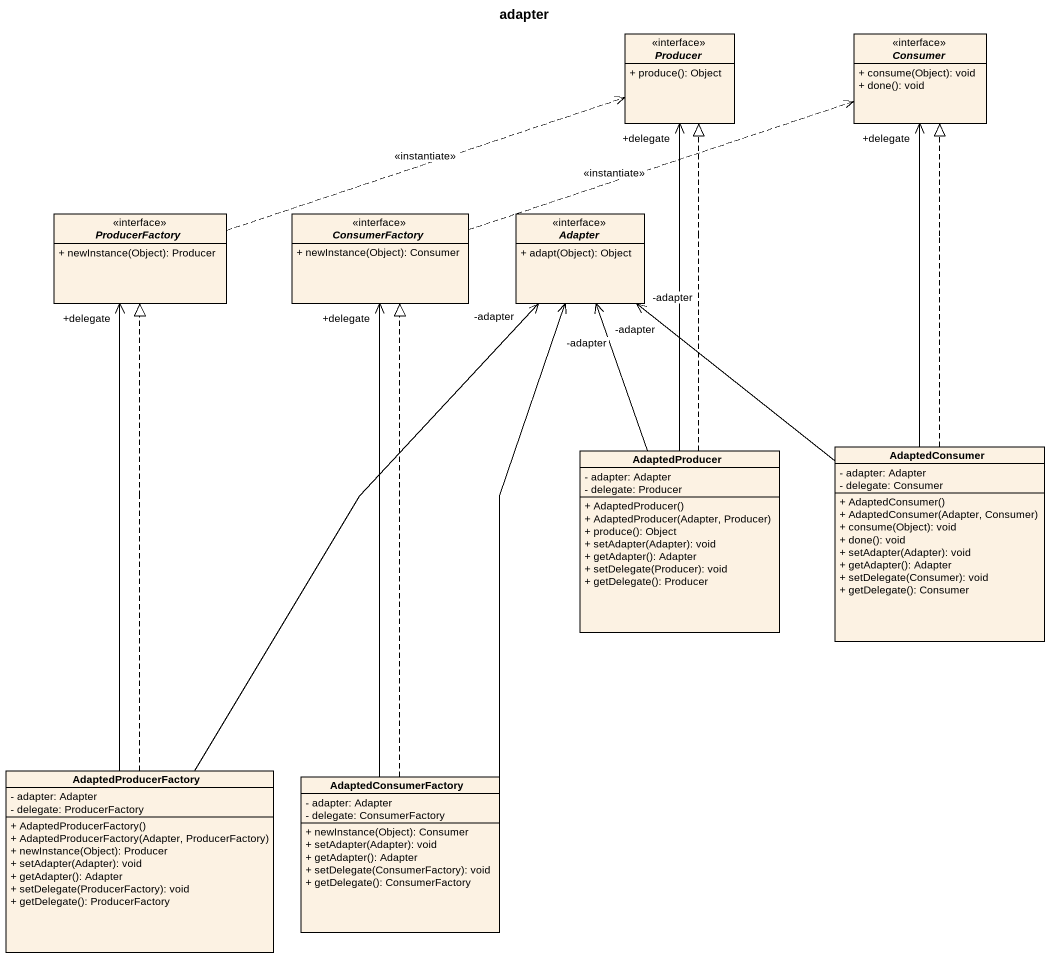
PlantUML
@startuml
title adapter
hide circle
hide empty members
skinparam classAttributeIconSize 0
interface Producer <<interface>> {
  + produce(): Object
}
interface Consumer <<interface>> {
  + consume(Object): void
  + done(): void
}
interface ProducerFactory <<interface>> {
  + newInstance(Object): Producer
}
interface ConsumerFactory <<interface>> {
  + newInstance(Object): Consumer
}
interface Adapter <<interface>> {
  + adapt(Object): Object
}
class AdaptedProducer {
  - adapter: Adapter
  - delegate: Producer
  + AdaptedProducer()
  + AdaptedProducer(Adapter, Producer)
  + produce(): Object
  + setAdapter(Adapter): void
  + getAdapter(): Adapter
  + setDelegate(Producer): void
  + getDelegate(): Producer
}
class AdaptedConsumer {
  - adapter: Adapter
  - delegate: Consumer
  + AdaptedConsumer()
  + AdaptedConsumer(Adapter, Consumer)
  + consume(Object): void
  + done(): void
  + setAdapter(Adapter): void
  + getAdapter(): Adapter
  + setDelegate(Consumer): void
  + getDelegate(): Consumer
}
class AdaptedProducerFactory {
  - adapter: Adapter
  - delegate: ProducerFactory
  + AdaptedProducerFactory()
  + AdaptedProducerFactory(Adapter, ProducerFactory)
  + newInstance(Object): Producer
  + setAdapter(Adapter): void
  + getAdapter(): Adapter
  + setDelegate(ProducerFactory): void
  + getDelegate(): ProducerFactory
}
class AdaptedConsumerFactory {
  - adapter: Adapter
  - delegate: ConsumerFactory
  + newInstance(Object): Consumer
  + setAdapter(Adapter): void
  + getAdapter(): Adapter
  + setDelegate(ConsumerFactory): void
  + getDelegate(): ConsumerFactory
}
ProducerFactory .right.> Producer : <<instantiate>>
ConsumerFactory .right.> Consumer : <<instantiate>>
AdaptedProducer .up.|> Producer
AdaptedProducer -up-> "+delegate" Producer
AdaptedProducer -up-> "-adapter" Adapter
AdaptedConsumer .up.|> Consumer
AdaptedConsumer -up-> "+delegate" Consumer
AdaptedConsumer -up-> "-adapter" Adapter
AdaptedProducerFactory .up.|> ProducerFactory
AdaptedProducerFactory -up-> "+delegate" ProducerFactory
AdaptedProducerFactory -up-> "-adapter" Adapter
AdaptedConsumerFactory .up.|> ConsumerFactory
AdaptedConsumerFactory -up-> "+delegate" ConsumerFactory
AdaptedConsumerFactory -up-> "-adapter" Adapter
@enduml
